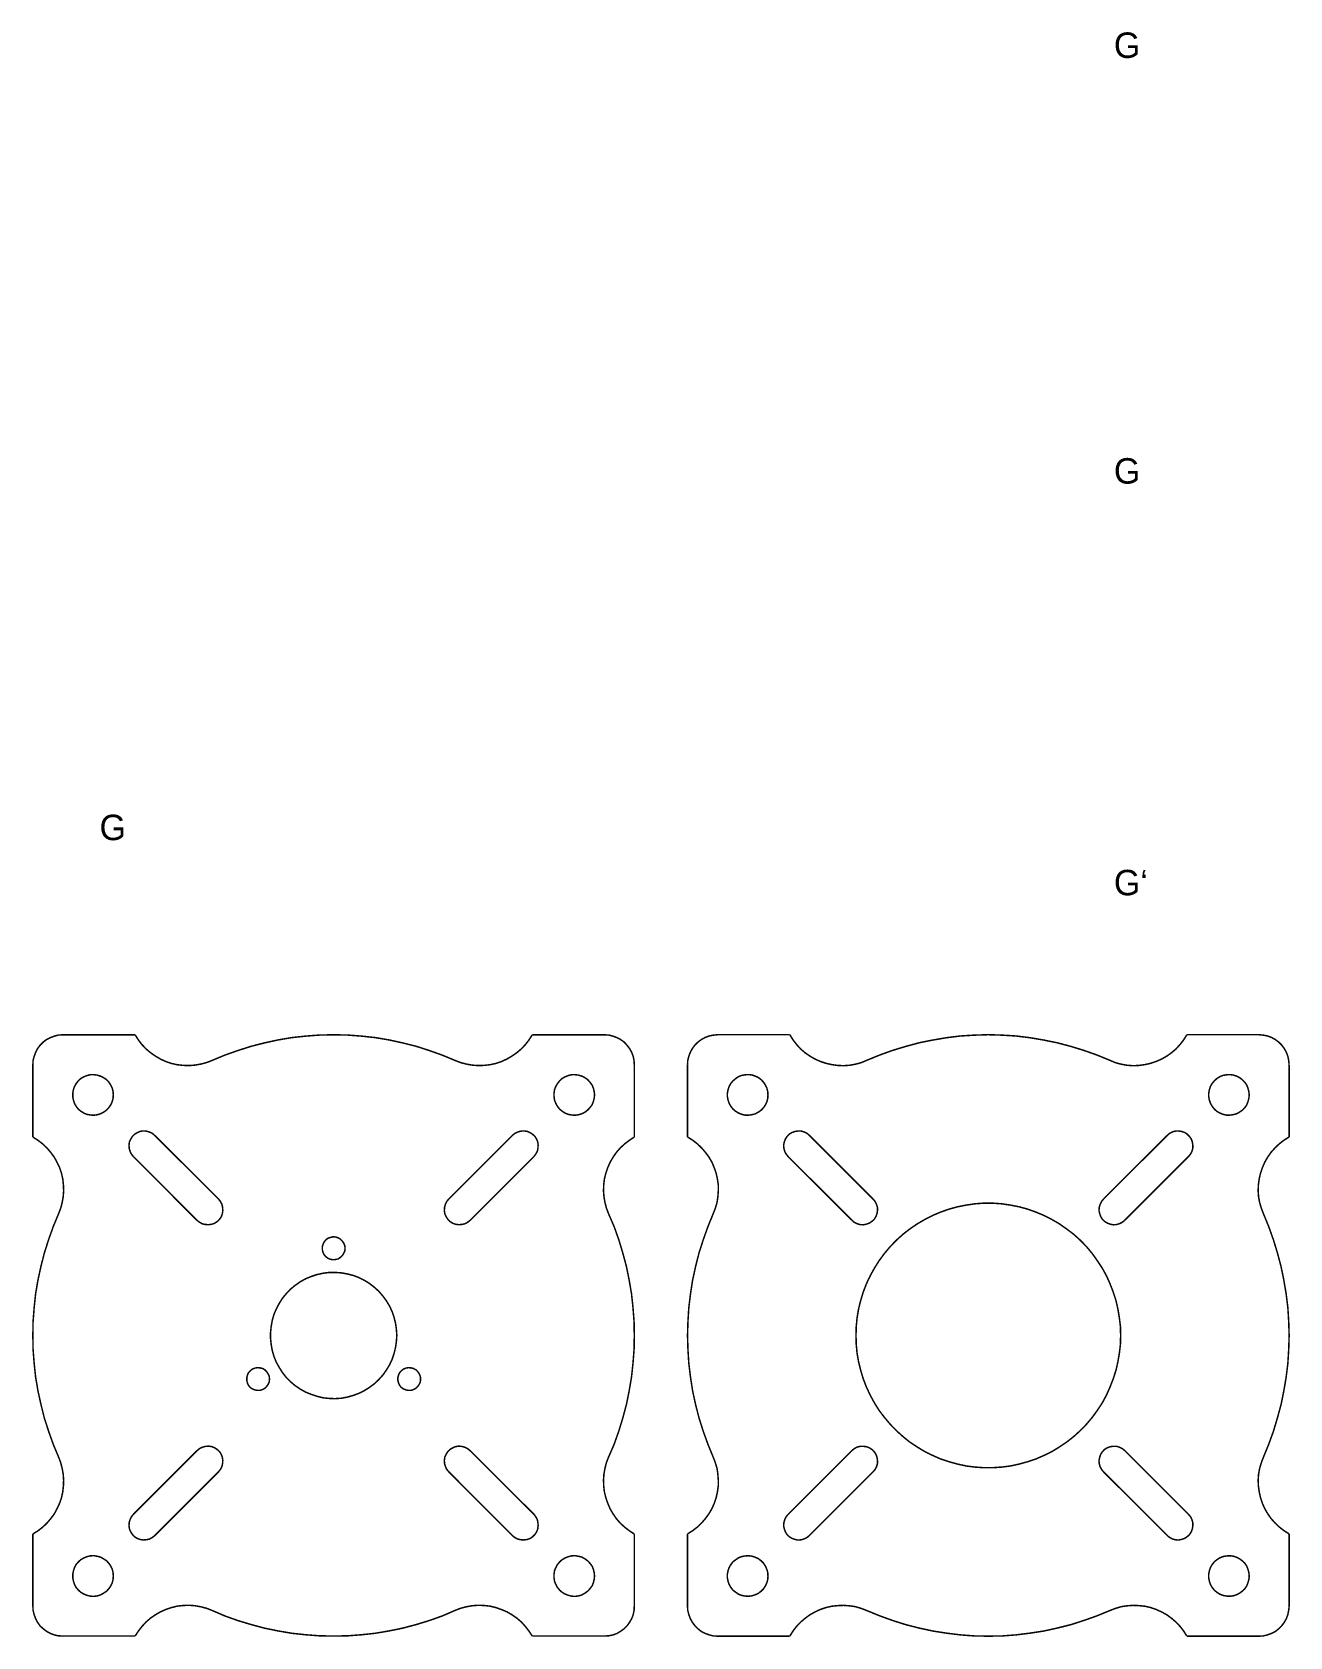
# Model space of a CAD drawing. Extents: x 0.1 to 17.8, y 0.2 to 8.7.
# Drawn here: x 11.66 to 17.83, y 0.3 to 8.18 of the extents above; entities that cross this region are included whole.
import ezdxf

# ---------------------------------------------------------------- set-up
doc = ezdxf.new("R2010")
doc.units = 0
doc.layers.get('0').update_dxf_attribs({"linetype": 'CONTINUOUS'})

msp = doc.modelspace()

# ---------------------------------------------------------------- linework, layer by layer
at = {"color": 0, "const_width": 0.007385}
for points in [[(11.6642, 3.1096), (11.6653, 3.13146), (11.6705, 3.15126), (11.6777, 3.171), (11.6871, 3.18978), (11.6996, 3.20649), (11.7152, 3.22211), (11.7319, 3.2346), (11.7507, 3.24392), (11.7705, 3.25125), (11.7903, 3.25646), (11.8121, 3.25749)], [(12.1663, 3.25754), (11.8121, 3.25754)], [(12.5433, 3.13146), (12.5163, 3.12104), (12.4882, 3.11376), (12.459, 3.10856), (12.4309, 3.1065), (12.4017, 3.10753), (12.3725, 3.11068), (12.3444, 3.11692), (12.3163, 3.12631), (12.2903, 3.13878), (12.2653, 3.15338), (12.2413, 3.17003), (12.2194, 3.18881), (12.1996, 3.20964), (12.1819, 3.23253), (12.1663, 3.25754)], [(12.5433, 3.13146), (12.6058, 3.1575), (12.6705, 3.18044), (12.7361, 3.20128), (12.8017, 3.21793), (12.8684, 3.23253), (12.9361, 3.24397), (13.0038, 3.25125), (13.0725, 3.25646), (13.1403, 3.25754), (13.209, 3.25646), (13.2767, 3.25125), (13.3444, 3.24397), (13.4121, 3.23253), (13.4788, 3.21793), (13.5455, 3.20128), (13.61, 3.18044), (13.6746, 3.1575), (13.7371, 3.13146)], [(14.1153, 3.25754), (14.0996, 3.23253), (14.0819, 3.20964), (14.0621, 3.18881), (14.0403, 3.17003), (14.0162, 3.15338), (13.9914, 3.13878), (13.9642, 3.12631), (13.9371, 3.11692), (13.9079, 3.11068), (13.8798, 3.10753), (13.8506, 3.1065), (13.8215, 3.10856), (13.7923, 3.11376), (13.7642, 3.12104), (13.7371, 3.13146)], [(14.4694, 3.25754), (14.1153, 3.25754)], [(14.4694, 3.25754), (14.4903, 3.25646), (14.5111, 3.25125), (14.5308, 3.24397), (14.5486, 3.2346), (14.5663, 3.22211), (14.5808, 3.20649), (14.5933, 3.18983), (14.6037, 3.17106), (14.6111, 3.15126), (14.6151, 3.13151), (14.6163, 3.1096)], [(14.8776, 3.11014), (14.8786, 3.13097), (14.8839, 3.15181), (14.8911, 3.17156), (14.9015, 3.19032), (14.914, 3.20697), (14.9286, 3.22157), (14.9453, 3.23406), (14.964, 3.24447), (14.9839, 3.25174), (15.0047, 3.25592), (15.0256, 3.25797)], [(15.3797, 3.25803), (15.0256, 3.25803)], [(15.7567, 3.132), (15.7297, 3.12056), (15.7015, 3.11322), (15.6733, 3.10801), (15.6442, 3.10596), (15.6151, 3.10699), (15.5858, 3.11117), (15.5578, 3.1174), (15.5296, 3.12679), (15.5036, 3.13824), (15.4786, 3.15283), (15.4546, 3.16949), (15.4328, 3.18826), (15.4129, 3.21018), (15.3953, 3.23307), (15.3797, 3.25803)], [(15.7567, 3.132), (15.8203, 3.15804), (15.8839, 3.18093), (15.9494, 3.20074), (16.0151, 3.21843), (16.0828, 3.23199), (16.1494, 3.24343), (16.2172, 3.25179), (16.286, 3.25597), (16.3536, 3.25803), (16.4224, 3.25597), (16.4901, 3.25179), (16.5578, 3.24343), (16.6256, 3.23199), (16.6922, 3.21843), (16.7589, 3.20074), (16.8235, 3.18093), (16.8881, 3.15804), (16.9515, 3.132)], [(17.3286, 3.25803), (17.3131, 3.23301), (17.2953, 3.21012), (17.2756, 3.18826), (17.2536, 3.16949), (17.2297, 3.15278), (17.2047, 3.13824), (17.1776, 3.12674), (17.1506, 3.1174), (17.1224, 3.11111), (17.0932, 3.10699), (17.064, 3.1059), (17.0349, 3.10801), (17.0067, 3.11322), (16.9786, 3.1205), (16.9515, 3.13194)], [(17.6828, 3.25803), (17.3286, 3.25803)], [(17.6828, 3.25803), (17.7036, 3.25597), (17.7244, 3.25179), (17.7443, 3.24451), (17.7631, 3.2341), (17.7797, 3.22157), (17.7943, 3.20703), (17.8068, 3.19032), (17.8172, 3.1716), (17.8244, 3.15181), (17.8286, 3.13097), (17.8307, 3.11014)], [(11.6642, 3.1096), (11.6642, 2.75543)], [(14.6163, 2.75543), (14.6163, 3.1096)], [(14.8776, 3.11014), (14.8776, 2.75597)], [(17.8307, 2.75597), (17.8307, 3.11014)], [(11.6642, 2.75543), (11.6892, 2.73981), (11.7121, 2.72211), (11.733, 2.70231), (11.7517, 2.68044), (11.7694, 2.65647), (11.7829, 2.63146), (11.7955, 2.60542), (11.8048, 2.57731), (11.8111, 2.54921), (11.8142, 2.52001), (11.8153, 2.49083), (11.8132, 2.46272), (11.808, 2.43354), (11.8007, 2.40543), (11.7903, 2.37836)], [(12.1579, 2.65961), (12.1475, 2.6721), (12.1413, 2.68565), (12.1371, 2.70019), (12.1361, 2.71582), (12.1381, 2.73144), (12.1444, 2.74501), (12.1527, 2.75857), (12.1631, 2.76899), (12.1767, 2.77729), (12.1913, 2.78358), (12.2058, 2.78564), (12.2215, 2.78461), (12.2361, 2.78043), (12.2496, 2.77419), (12.2621, 2.76378)], [(12.2621, 2.76378), (12.5757, 2.45128)], [(13.7059, 2.45128), (14.0183, 2.76378)], [(14.0183, 2.76378), (14.0308, 2.77419), (14.0444, 2.78043), (14.059, 2.78461), (14.0746, 2.78564), (14.0903, 2.78358), (14.1049, 2.77729), (14.1174, 2.76899), (14.1288, 2.75857), (14.1371, 2.74501), (14.1424, 2.73144), (14.1444, 2.71582), (14.1433, 2.70019), (14.1403, 2.68565), (14.1329, 2.6721), (14.1236, 2.65961)], [(14.4903, 2.37836), (14.4799, 2.40543), (14.4725, 2.43354), (14.4674, 2.46272), (14.4653, 2.49083), (14.4662, 2.52001), (14.4694, 2.54921), (14.4767, 2.57731), (14.4861, 2.60542), (14.4975, 2.63146), (14.5122, 2.65647), (14.5287, 2.68044), (14.5476, 2.70231), (14.5694, 2.72211), (14.5924, 2.73981), (14.6164, 2.75543)], [(14.8776, 2.75597), (14.9025, 2.74035), (14.9254, 2.7226), (14.9463, 2.70285), (14.965, 2.68093), (14.9828, 2.65701), (14.9974, 2.632), (15.0088, 2.60493), (15.0182, 2.57781), (15.0244, 2.54969), (15.0286, 2.52051), (15.0286, 2.49132), (15.0265, 2.46218), (15.0224, 2.43403), (15.014, 2.40593), (15.0036, 2.37885)], [(15.3712, 2.6601), (15.3619, 2.6716), (15.3547, 2.68511), (15.3506, 2.70074), (15.3494, 2.71533), (15.3526, 2.73096), (15.3578, 2.74556), (15.3661, 2.75803), (15.3765, 2.76947), (15.3901, 2.77783), (15.4047, 2.78304), (15.4193, 2.7851), (15.4349, 2.7851), (15.4494, 2.78097), (15.464, 2.77365), (15.4754, 2.76432)], [(15.4754, 2.76426), (15.789, 2.45074)], [(16.9193, 2.45074), (17.2328, 2.76426)], [(17.2328, 2.76426), (17.2443, 2.77365), (17.2578, 2.78093), (17.2735, 2.7851), (17.2881, 2.7851), (17.3036, 2.78299), (17.3182, 2.77778), (17.3307, 2.76947), (17.3422, 2.75797), (17.3506, 2.7455), (17.3557, 2.7309), (17.3578, 2.71528), (17.3578, 2.70074), (17.3536, 2.68511), (17.3464, 2.67156), (17.3371, 2.6601)], [(17.7046, 2.37885), (17.6942, 2.40597), (17.6858, 2.43408), (17.6807, 2.46218), (17.6786, 2.49137), (17.6797, 2.52056), (17.6837, 2.54969), (17.6901, 2.57785), (17.6994, 2.60493), (17.711, 2.63206), (17.7254, 2.65701), (17.7422, 2.68099), (17.7619, 2.70285), (17.7828, 2.72265), (17.8057, 2.74035), (17.8307, 2.75597)], [(12.4704, 2.34608), (12.1579, 2.65961)], [(14.1236, 2.65961), (13.81, 2.34603)], [(15.6849, 2.34657), (15.3712, 2.6601)], [(17.3369, 2.6601), (17.0235, 2.34657)], [(12.5757, 2.45128), (12.585, 2.43875), (12.5923, 2.42524), (12.5954, 2.41064), (12.5965, 2.39501), (12.5945, 2.37939), (12.5893, 2.36481), (12.5809, 2.35232), (12.5694, 2.34088), (12.5569, 2.33251), (12.5424, 2.32731), (12.5268, 2.32525), (12.5111, 2.32628), (12.4965, 2.32943), (12.483, 2.33669), (12.4705, 2.34608)], [(13.8101, 2.34608), (13.7976, 2.33669), (13.784, 2.32943), (13.7694, 2.32628), (13.7538, 2.32525), (13.7393, 2.32731), (13.7247, 2.33251), (13.7111, 2.34088), (13.7007, 2.35232), (13.6924, 2.36481), (13.6861, 2.37939), (13.684, 2.39501), (13.6851, 2.41064), (13.6892, 2.42524), (13.6955, 2.43875), (13.7059, 2.45128)], [(15.789, 2.45074), (15.7983, 2.43924), (15.8057, 2.42469), (15.8099, 2.4101), (15.8099, 2.39447), (15.8078, 2.37993), (15.8026, 2.36535), (15.7942, 2.35178), (15.7828, 2.34136), (15.7703, 2.33306), (15.7557, 2.32785), (15.7401, 2.32471), (15.7254, 2.32574), (15.7099, 2.32992), (15.6963, 2.33718), (15.6849, 2.34657)], [(17.0235, 2.34657), (17.0119, 2.33718), (16.9974, 2.32992), (16.9828, 2.32574), (16.9672, 2.32471), (16.9526, 2.32785), (16.9381, 2.33306), (16.9244, 2.34136), (16.914, 2.35178), (16.9057, 2.36535), (16.9006, 2.37993), (16.8974, 2.39447), (16.8985, 2.4101), (16.9026, 2.42469), (16.9099, 2.43924), (16.9193, 2.45074)], [(11.7903, 1.18462), (11.7642, 1.24712), (11.7413, 1.31169), (11.7204, 1.37625), (11.7038, 1.44293), (11.6892, 1.50956), (11.6777, 1.57725), (11.6705, 1.64497), (11.6653, 1.71267), (11.6642, 1.78147), (11.6653, 1.84918), (11.6705, 1.91792), (11.6777, 1.98562), (11.6892, 2.05333), (11.7038, 2.12001), (11.7204, 2.18565), (11.7413, 2.25125), (11.7642, 2.31586), (11.7903, 2.37836)], [(14.4903, 2.37836), (14.5174, 2.31586), (14.5403, 2.25125), (14.56, 2.18565), (14.5778, 2.12001), (14.5912, 2.05333), (14.6028, 1.98562), (14.61, 1.91792), (14.6153, 1.84918), (14.6164, 1.78147), (14.6153, 1.71267), (14.61, 1.64497), (14.6028, 1.57725), (14.5912, 1.50956), (14.5778, 1.44293), (14.56, 1.37625), (14.5403, 1.31169), (14.5174, 1.24712), (14.4903, 1.18462)], [(15.0036, 1.18408), (14.9776, 1.24761), (14.9547, 1.3112), (14.9339, 1.37684), (14.9172, 1.44243), (14.9026, 1.50911), (14.8922, 1.57682), (14.8839, 1.64453), (14.8797, 1.71326), (14.8776, 1.78097), (14.8797, 1.84978), (14.8839, 1.91749), (14.8922, 1.98519), (14.9026, 2.0529), (14.9172, 2.11951), (14.9339, 2.18619), (14.9547, 2.25076), (14.9776, 2.31532), (15.0036, 2.3789)], [(17.7046, 2.37885), (17.7307, 2.31532), (17.7536, 2.25076), (17.7733, 2.18614), (17.7911, 2.11951), (17.8046, 2.05285), (17.8161, 1.98514), (17.8244, 1.91743), (17.8286, 1.84972), (17.8307, 1.78097), (17.8286, 1.71326), (17.8244, 1.64447), (17.8161, 1.57676), (17.8046, 1.50906), (17.7911, 1.44243), (17.7733, 1.37679), (17.7536, 1.31114), (17.7307, 1.24761), (17.7046, 1.18403)], [(11.7903, 1.18462), (11.8007, 1.1575), (11.8079, 1.12939), (11.8132, 1.10021), (11.8152, 1.07107), (11.8142, 1.04188), (11.811, 1.01378), (11.8048, 0.984592), (11.7954, 0.957465), (11.7829, 0.930393), (11.7694, 0.905382), (11.7517, 0.881456), (11.7329, 0.859538), (11.7121, 0.839789), (11.6892, 0.822049), (11.6642, 0.806424)], [(12.1579, 0.903375), (12.4704, 1.21587)], [(12.4704, 1.21587), (12.483, 1.22629), (12.4965, 1.23253), (12.5111, 1.23671), (12.5267, 1.23774), (12.5423, 1.23568), (12.5569, 1.22944), (12.5694, 1.22108), (12.5808, 1.21067), (12.5892, 1.1971), (12.5944, 1.18354), (12.5965, 1.16791), (12.5954, 1.15229), (12.5923, 1.13775), (12.585, 1.12419), (12.5756, 1.11171)], [(13.7059, 1.11171), (13.6955, 1.12419), (13.6892, 1.13775), (13.6851, 1.15229), (13.684, 1.16791), (13.6861, 1.18354), (13.6923, 1.1971), (13.7007, 1.21067), (13.7111, 1.22108), (13.7247, 1.22938), (13.7392, 1.23568), (13.7538, 1.23774), (13.7694, 1.23671), (13.784, 1.23253), (13.7975, 1.22629), (13.81, 1.21587)], [(13.8101, 1.21587), (14.1236, 0.903375)], [(14.6163, 0.806478), (14.5924, 0.822103), (14.5694, 0.839789), (14.5475, 0.859592), (14.5287, 0.881456), (14.5121, 0.905436), (14.4975, 0.930447), (14.4861, 0.957519), (14.4767, 0.984592), (14.4694, 1.01378), (14.4662, 1.04188), (14.4653, 1.07107), (14.4672, 1.10026), (14.4725, 1.12945), (14.4797, 1.15755), (14.4901, 1.18462)], [(15.0036, 1.18408), (15.014, 1.15701), (15.0224, 1.12885), (15.0265, 1.10075), (15.0286, 1.07156), (15.0286, 1.04243), (15.0244, 1.01324), (15.0182, 0.985135), (15.0089, 0.956976), (14.9974, 0.930935), (14.9828, 0.905979), (14.9651, 0.881999), (14.9464, 0.860135), (14.9256, 0.840332), (14.9026, 0.822646), (14.8776, 0.807021)], [(15.3712, 0.902832), (15.6849, 1.21636)], [(15.6849, 1.21636), (15.6964, 1.22569), (15.7099, 1.23302), (15.7256, 1.23714), (15.7401, 1.23714), (15.7557, 1.23508), (15.7703, 1.22987), (15.7828, 1.22152), (15.7943, 1.21007), (15.8026, 1.19754), (15.8078, 1.183), (15.8099, 1.16737), (15.8099, 1.15278), (15.8057, 1.13715), (15.7985, 1.12364), (15.789, 1.11214)], [(16.9193, 1.1122), (16.9099, 1.12364), (16.9026, 1.13721), (16.8985, 1.15283), (16.8974, 1.16743), (16.9006, 1.18305), (16.9057, 1.19759), (16.914, 1.21007), (16.9244, 1.22157), (16.9381, 1.22993), (16.9526, 1.23513), (16.9672, 1.2372), (16.9828, 1.2372), (16.9974, 1.23302), (17.0119, 1.22575), (17.0235, 1.21636)], [(17.0235, 1.21636), (17.3369, 0.902778)], [(17.8307, 0.807021), (17.8057, 0.822646), (17.7828, 0.840332), (17.7619, 0.860135), (17.7422, 0.881999), (17.7256, 0.905979), (17.711, 0.930935), (17.6994, 0.956976), (17.6901, 0.985135), (17.6839, 1.01324), (17.6797, 1.04243), (17.6786, 1.07156), (17.6807, 1.10075), (17.686, 1.12885), (17.6943, 1.15701), (17.7047, 1.18408)], [(12.5757, 1.11171), (12.2621, 0.798122)], [(14.0183, 0.798122), (13.7059, 1.11171)], [(15.789, 1.1122), (15.4754, 0.798611)], [(17.2328, 0.798665), (16.9193, 1.1122)], [(12.2621, 0.798122), (12.2496, 0.788792), (12.2361, 0.781467), (12.2215, 0.778375), (12.2059, 0.777289), (12.1913, 0.779406), (12.1768, 0.784614), (12.1632, 0.792914), (12.1528, 0.804417), (12.1444, 0.816894), (12.1382, 0.831489), (12.1361, 0.847114), (12.1372, 0.862739), (12.1413, 0.877279), (12.1476, 0.890842), (12.158, 0.903321)], [(14.1236, 0.903375), (14.1329, 0.890842), (14.1403, 0.877333), (14.1433, 0.862739), (14.1444, 0.847114), (14.1424, 0.831489), (14.1371, 0.816949), (14.1288, 0.804417), (14.1174, 0.792969), (14.1049, 0.784614), (14.0903, 0.779406), (14.0746, 0.777344), (14.059, 0.778375), (14.0444, 0.781521), (14.0308, 0.788792), (14.0183, 0.798178)], [(15.4754, 0.798665), (15.464, 0.789279), (15.4494, 0.78201), (15.4349, 0.777886), (15.4193, 0.776801), (15.4047, 0.779947), (15.3901, 0.785156), (15.3765, 0.793511), (15.3661, 0.803928), (15.3578, 0.817437), (15.3526, 0.832031), (15.3494, 0.846571), (15.3506, 0.862196), (15.3547, 0.87679), (15.3619, 0.891385), (15.3712, 0.902832)], [(17.3369, 0.902832), (17.3464, 0.891385), (17.3536, 0.87679), (17.3578, 0.862196), (17.3578, 0.846571), (17.3557, 0.832031), (17.3504, 0.817437), (17.3421, 0.803928), (17.3307, 0.793511), (17.3182, 0.785156), (17.3036, 0.779947), (17.2879, 0.776801), (17.2735, 0.777886), (17.2578, 0.78201), (17.2443, 0.789279), (17.2328, 0.798665)], [(11.6642, 0.806478), (11.6642, 0.452311)], [(14.6163, 0.452311), (14.6163, 0.806478)], [(14.8776, 0.807021), (14.8776, 0.452854)], [(17.8307, 0.452854), (17.8307, 0.807021)], [(11.8121, 0.305447), (11.7903, 0.306478), (11.7705, 0.310656), (11.7507, 0.317925), (11.7319, 0.328342), (11.7152, 0.340821), (11.6996, 0.355414), (11.6871, 0.373101), (11.6777, 0.390787), (11.6705, 0.41059), (11.6653, 0.431424), (11.6642, 0.452257)], [(12.1663, 0.305447), (12.1819, 0.329372), (12.1996, 0.352322), (12.2194, 0.374186), (12.2413, 0.392958), (12.2653, 0.409614), (12.2903, 0.424208), (12.3163, 0.435656), (12.3444, 0.445042), (12.3725, 0.452311), (12.4017, 0.455458), (12.4309, 0.456489), (12.459, 0.454428), (12.4882, 0.449219), (12.5163, 0.441949), (12.5433, 0.431532)], [(13.7371, 0.431478), (13.6746, 0.404406), (13.6101, 0.381456), (13.5455, 0.361708), (13.4788, 0.344021), (13.4122, 0.330458), (13.3445, 0.318956), (13.2768, 0.311686), (13.209, 0.306478), (13.1403, 0.305447), (13.0726, 0.306478), (13.0038, 0.311686), (12.9361, 0.318956), (12.8684, 0.330458), (12.8018, 0.344021), (12.7361, 0.361708), (12.6705, 0.381456), (12.6059, 0.404406), (12.5434, 0.431478)], [(13.7371, 0.431478), (13.7642, 0.441894), (13.7923, 0.449164), (13.8215, 0.454372), (13.8507, 0.456489), (13.8799, 0.455404), (13.9081, 0.452257), (13.9372, 0.444988), (13.9643, 0.435656), (13.9914, 0.424154), (14.0164, 0.409614), (14.0403, 0.392904), (14.0622, 0.374132), (14.0819, 0.352268), (14.0997, 0.329372), (14.1153, 0.305393)], [(14.6163, 0.452311), (14.6153, 0.431478), (14.6111, 0.410644), (14.6037, 0.390842), (14.5933, 0.373156), (14.5808, 0.355469), (14.5663, 0.340875), (14.5486, 0.328396), (14.531, 0.317979), (14.5111, 0.31071), (14.4903, 0.306532), (14.4694, 0.305501)], [(15.0256, 0.304904), (15.0047, 0.305935), (14.9839, 0.311143), (14.964, 0.318468), (14.9453, 0.3278), (14.9286, 0.341363), (14.914, 0.355903), (14.9015, 0.372613), (14.8911, 0.391385), (14.8839, 0.411133), (14.8786, 0.431967), (14.8776, 0.4528)], [(15.3797, 0.304904), (15.3953, 0.329861), (15.4129, 0.35281), (15.4328, 0.373643), (15.4546, 0.392361), (15.4786, 0.410101), (15.5036, 0.423611), (15.5296, 0.436143), (15.5578, 0.445475), (15.5858, 0.451768), (15.6151, 0.454861), (15.6442, 0.455946), (15.6733, 0.453885), (15.7015, 0.449707), (15.7297, 0.441351), (15.7567, 0.430935)], [(16.9515, 0.430935), (16.8881, 0.404893), (16.8235, 0.381999), (16.7589, 0.361165), (16.6922, 0.34451), (16.6256, 0.329915), (16.5578, 0.319499), (16.4901, 0.311143), (16.4224, 0.305935), (16.3536, 0.304904), (16.286, 0.305935), (16.2172, 0.311143), (16.1494, 0.319499), (16.0828, 0.329915), (16.0151, 0.34451), (15.9494, 0.361165), (15.8839, 0.381999), (15.8203, 0.404893), (15.7567, 0.430935)], [(16.9515, 0.430935), (16.9786, 0.441351), (17.0068, 0.449707), (17.0349, 0.453885), (17.064, 0.455946), (17.0932, 0.454861), (17.1224, 0.451768), (17.1506, 0.445475), (17.1776, 0.436143), (17.2047, 0.423611), (17.2297, 0.410101), (17.2538, 0.392361), (17.2756, 0.373643), (17.2954, 0.35281), (17.3131, 0.329861), (17.3286, 0.304904)], [(17.8307, 0.452854), (17.8286, 0.432021), (17.8244, 0.411187), (17.8172, 0.391385), (17.8068, 0.372613), (17.7943, 0.355957), (17.7797, 0.341363), (17.7631, 0.327854), (17.7443, 0.318468), (17.7244, 0.311197), (17.7036, 0.305989), (17.6828, 0.304904)], [(11.8121, 0.305447), (12.1663, 0.305447)], [(14.1153, 0.305447), (14.4694, 0.305447)], [(15.0256, 0.304904), (15.3797, 0.304904)], [(17.3286, 0.304904), (17.6828, 0.304904)]]:
    msp.add_lwpolyline(points, dxfattribs=at)
for points in [[(12.059, 2.96272), (12.0579, 2.94607), (12.0538, 2.92936), (12.0465, 2.91374), (12.0371, 2.90017), (12.0257, 2.88769), (12.0111, 2.87728), (11.9965, 2.87001), (11.9798, 2.86481), (11.9632, 2.86274), (11.9465, 2.86376), (11.9298, 2.86692), (11.9142, 2.87315), (11.8996, 2.88254), (11.8871, 2.89296), (11.8767, 2.90647), (11.8684, 2.92106), (11.8632, 2.93772), (11.86, 2.95443), (11.86, 2.97108), (11.8632, 2.98779), (11.8684, 3.00342), (11.8767, 3.01796), (11.8871, 3.03153), (11.8996, 3.04297), (11.9142, 3.05132), (11.9298, 3.05761), (11.9465, 3.06174), (11.9632, 3.06174), (11.9798, 3.05968), (11.9965, 3.05447), (12.0111, 3.04719), (12.0257, 3.03782), (12.0371, 3.02533), (12.0465, 3.01074), (12.0538, 2.99621), (12.0579, 2.97949), (12.059, 2.96272)], [(14.4215, 2.96272), (14.4194, 2.94607), (14.4153, 2.92936), (14.409, 2.91374), (14.3986, 2.90017), (14.3871, 2.88769), (14.3736, 2.87728), (14.359, 2.87001), (14.3424, 2.86481), (14.3257, 2.86274), (14.309, 2.86376), (14.2924, 2.86692), (14.2767, 2.87315), (14.2621, 2.88254), (14.2496, 2.89296), (14.2392, 2.90647), (14.2308, 2.92106), (14.2246, 2.93772), (14.2225, 2.95443), (14.2225, 2.97108), (14.2246, 2.98779), (14.2308, 3.00342), (14.2392, 3.01796), (14.2496, 3.03153), (14.2621, 3.04297), (14.2767, 3.05132), (14.2924, 3.05761), (14.309, 3.06174), (14.3257, 3.06174), (14.3424, 3.05968), (14.359, 3.05447), (14.3736, 3.04719), (14.3871, 3.03782), (14.3986, 3.02533), (14.409, 3.01074), (14.4153, 2.99621), (14.4194, 2.97949), (14.4215, 2.96272)], [(15.2724, 2.96218), (15.2714, 2.94553), (15.2671, 2.92882), (15.2599, 2.91319), (15.2506, 2.89968), (15.239, 2.88715), (15.2254, 2.87782), (15.2099, 2.86947), (15.1942, 2.86535), (15.1776, 2.86322), (15.1599, 2.86322), (15.1432, 2.8674), (15.1275, 2.87364), (15.114, 2.882), (15.1004, 2.89344), (15.09, 2.90701), (15.0817, 2.9216), (15.0765, 2.93722), (15.0733, 2.95389), (15.0733, 2.9706), (15.0765, 2.98725), (15.0817, 3.0039), (15.09, 3.0185), (15.1004, 3.03097), (15.114, 3.04249), (15.1275, 3.05181), (15.1432, 3.05811), (15.1599, 3.06119), (15.1776, 3.06228), (15.1942, 3.06022), (15.2099, 3.05501), (15.2254, 3.04769), (15.239, 3.03728), (15.2506, 3.02479), (15.2599, 3.01124), (15.2671, 2.99561), (15.2714, 2.97894), (15.2724, 2.96218)], [(17.6349, 2.96218), (17.6328, 2.94553), (17.6286, 2.92882), (17.6224, 2.91319), (17.6131, 2.89968), (17.6006, 2.88715), (17.5869, 2.87782), (17.5724, 2.86947), (17.5557, 2.86535), (17.539, 2.86322), (17.5224, 2.86322), (17.5057, 2.8674), (17.4901, 2.87364), (17.4754, 2.882), (17.4631, 2.89344), (17.4526, 2.90701), (17.4442, 2.9216), (17.439, 2.93722), (17.436, 2.95389), (17.436, 2.9706), (17.439, 2.98725), (17.4442, 3.0039), (17.4526, 3.0185), (17.4631, 3.03097), (17.4754, 3.04249), (17.4901, 3.05181), (17.5057, 3.05811), (17.5224, 3.06119), (17.539, 3.06228), (17.5557, 3.06022), (17.5724, 3.05501), (17.5869, 3.04769), (17.6006, 3.03728), (17.6131, 3.02479), (17.6224, 3.01124), (17.6286, 2.99561), (17.6328, 2.97894), (17.6349, 2.96218)], [(17.0036, 1.78097), (17.0026, 1.73822), (16.9974, 1.6945), (16.9901, 1.65181), (16.9807, 1.61014), (16.9672, 1.56847), (16.9515, 1.52783), (16.9339, 1.48822), (16.9131, 1.44971), (16.889, 1.41325), (16.864, 1.37885), (16.836, 1.34554), (16.8058, 1.31429), (16.7735, 1.2851), (16.739, 1.25803), (16.7036, 1.23405), (16.6661, 1.21115), (16.6276, 1.19238), (16.5871, 1.1747), (16.5464, 1.16113), (16.5047, 1.14968), (16.4621, 1.1403), (16.4193, 1.13509), (16.3756, 1.13194), (16.3318, 1.13194), (16.289, 1.13509), (16.2464, 1.1403), (16.2036, 1.14968), (16.1619, 1.16113), (16.1203, 1.1747), (16.0807, 1.19238), (16.0422, 1.21115), (16.0047, 1.23405), (15.9682, 1.25803), (15.9349, 1.2851), (15.9025, 1.31429), (15.8724, 1.34554), (15.8443, 1.37885), (15.8182, 1.41325), (15.7953, 1.44971), (15.7744, 1.48822), (15.7557, 1.52783), (15.7401, 1.56847), (15.7276, 1.61014), (15.7172, 1.65181), (15.7099, 1.6945), (15.7057, 1.73822), (15.7047, 1.78097), (15.7057, 1.82471), (15.7099, 1.8674), (15.7172, 1.91118), (15.7276, 1.95285), (15.7401, 1.99451), (15.7557, 2.0351), (15.7744, 2.07471), (15.7953, 2.11219), (15.8182, 2.14865), (15.8443, 2.18408), (15.8724, 2.21739), (15.9025, 2.24864), (15.9349, 2.27783), (15.9682, 2.30387), (16.0047, 2.32889), (16.0422, 2.35075), (16.0807, 2.37056), (16.1203, 2.38721), (16.1619, 2.40181), (16.2036, 2.41325), (16.2464, 2.4216), (16.289, 2.42785), (16.3318, 2.43099), (16.3756, 2.43099), (16.4193, 2.42785), (16.4621, 2.4216), (16.5047, 2.41325), (16.5464, 2.40181), (16.5871, 2.38721), (16.6276, 2.37056), (16.6661, 2.35075), (16.7036, 2.32889), (16.739, 2.30387), (16.7735, 2.27783), (16.8058, 2.24864), (16.836, 2.21739), (16.864, 2.18408), (16.889, 2.14865), (16.9131, 2.11219), (16.9339, 2.07471), (16.9515, 2.0351), (16.9672, 1.99451), (16.9807, 1.95285), (16.9901, 1.91118), (16.9974, 1.8674), (17.0026, 1.82471), (17.0036, 1.78097)], [(13.1965, 2.20958), (13.1954, 2.19607), (13.1902, 2.18457), (13.1829, 2.17312), (13.1736, 2.16476), (13.1631, 2.1575), (13.1507, 2.15435), (13.1371, 2.15326), (13.1246, 2.15539), (13.1121, 2.16058), (13.1017, 2.16889), (13.0934, 2.17828), (13.0882, 2.18972), (13.085, 2.20329), (13.085, 2.21576), (13.0882, 2.22831), (13.0934, 2.23975), (13.1017, 2.25017), (13.1121, 2.25851), (13.1246, 2.26264), (13.1371, 2.26579), (13.1507, 2.26475), (13.1631, 2.26058), (13.1736, 2.25433), (13.1829, 2.24496), (13.1902, 2.23454), (13.1954, 2.22206), (13.1965, 2.20958)], [(13.4507, 1.78147), (13.4486, 1.75125), (13.4444, 1.72211), (13.4372, 1.69293), (13.4278, 1.66482), (13.4153, 1.63769), (13.3997, 1.61165), (13.382, 1.58669), (13.3622, 1.56478), (13.3403, 1.54394), (13.3163, 1.52626), (13.2913, 1.51064), (13.2643, 1.49707), (13.2362, 1.48665), (13.207, 1.47831), (13.1778, 1.47308), (13.1476, 1.47103), (13.1184, 1.47211), (13.0882, 1.47521), (13.0591, 1.48253), (13.0309, 1.49186), (13.0028, 1.50336), (12.9768, 1.5179), (12.9518, 1.53461), (12.9289, 1.55436), (12.908, 1.57519), (12.8893, 1.59918), (12.8736, 1.62414), (12.8591, 1.65017), (12.8476, 1.67833), (12.8393, 1.70747), (12.8341, 1.73665), (12.8309, 1.76585), (12.8309, 1.796), (12.8341, 1.82622), (12.8393, 1.85542), (12.8476, 1.88456), (12.8591, 1.91168), (12.8736, 1.93875), (12.8893, 1.96376), (12.908, 1.98665), (12.9289, 2.00857), (12.9518, 2.02729), (12.9768, 2.04503), (13.0028, 2.05957), (13.0309, 2.07107), (13.0591, 2.0804), (13.0882, 2.08669), (13.1184, 2.09082), (13.1476, 2.09082), (13.1778, 2.08876), (13.207, 2.08356), (13.2362, 2.07628), (13.2643, 2.06586), (13.2913, 2.05231), (13.3163, 2.03668), (13.3403, 2.0179), (13.3622, 1.99815), (13.382, 1.97521), (13.3997, 1.95128), (13.4153, 1.92524), (13.4278, 1.89811), (13.4372, 1.87001), (13.4444, 1.84082), (13.4486, 1.81164), (13.4507, 1.78147)], [(12.8257, 1.56689), (12.8246, 1.55442), (12.8194, 1.54189), (12.8121, 1.53147), (12.8028, 1.52214), (12.7924, 1.51585), (12.7798, 1.51172), (12.7663, 1.51172), (12.7538, 1.51378), (12.7413, 1.51899), (12.7309, 1.52626), (12.7225, 1.53668), (12.7173, 1.54818), (12.7143, 1.56065), (12.7143, 1.57422), (12.7173, 1.58669), (12.7225, 1.59819), (12.7309, 1.60753), (12.7413, 1.61589), (12.7538, 1.6211), (12.7663, 1.62315), (12.7798, 1.62213), (12.7924, 1.61897), (12.8028, 1.61274), (12.8121, 1.60335), (12.8194, 1.5919), (12.8246, 1.5804), (12.8257, 1.56689)], [(13.5673, 1.56689), (13.5663, 1.55442), (13.5611, 1.54189), (13.5538, 1.53147), (13.5444, 1.52214), (13.5329, 1.51585), (13.5205, 1.51172), (13.508, 1.51172), (13.4955, 1.51378), (13.483, 1.51899), (13.4725, 1.52626), (13.4643, 1.53668), (13.459, 1.54818), (13.4559, 1.56065), (13.4559, 1.57422), (13.459, 1.58669), (13.4643, 1.59819), (13.4725, 1.60753), (13.483, 1.61589), (13.4955, 1.6211), (13.508, 1.62315), (13.5205, 1.62213), (13.5329, 1.61897), (13.5444, 1.61274), (13.5538, 1.60335), (13.5611, 1.5919), (13.5663, 1.5804), (13.5673, 1.56689)], [(12.059, 0.600206), (12.0579, 0.58355), (12.0538, 0.56684), (12.0465, 0.551215), (12.0371, 0.537706), (12.0257, 0.525174), (12.0111, 0.515842), (11.9965, 0.507488), (11.9798, 0.502279), (11.9632, 0.500217), (11.9465, 0.501247), (11.9298, 0.505425), (11.9142, 0.511664), (11.8996, 0.520019), (11.8871, 0.531467), (11.8767, 0.544), (11.8684, 0.559625), (11.8632, 0.57525), (11.86, 0.591906), (11.86, 0.608615), (11.8632, 0.625271), (11.8684, 0.640896), (11.8767, 0.656521), (11.8871, 0.669), (11.8996, 0.680501), (11.9142, 0.688803), (11.9298, 0.695096), (11.9465, 0.699219), (11.9632, 0.700304), (11.9798, 0.697157), (11.9965, 0.693033), (12.0111, 0.684679), (12.0257, 0.675347), (12.0371, 0.662815), (12.0465, 0.649306), (12.0538, 0.633681), (12.0579, 0.616971), (12.059, 0.600206)], [(14.4215, 0.600206), (14.4194, 0.58355), (14.4153, 0.56684), (14.409, 0.551215), (14.3986, 0.537706), (14.3871, 0.525174), (14.3736, 0.515842), (14.359, 0.507488), (14.3424, 0.502279), (14.3257, 0.500217), (14.309, 0.501247), (14.2924, 0.505425), (14.2767, 0.511664), (14.2621, 0.520019), (14.2496, 0.531467), (14.2392, 0.544), (14.2308, 0.559625), (14.2246, 0.57525), (14.2225, 0.591906), (14.2225, 0.608615), (14.2246, 0.625271), (14.2308, 0.640896), (14.2392, 0.656521), (14.2496, 0.669), (14.2621, 0.680501), (14.2767, 0.688803), (14.2924, 0.695096), (14.309, 0.699219), (14.3257, 0.700304), (14.3424, 0.697157), (14.359, 0.693033), (14.3736, 0.684679), (14.3871, 0.675347), (14.3986, 0.662815), (14.409, 0.649306), (14.4153, 0.633681), (14.4194, 0.616971), (14.4215, 0.600206)], [(15.2724, 0.599718), (15.2714, 0.583008), (15.2671, 0.567383), (15.2599, 0.551758), (15.2506, 0.537218), (15.239, 0.525717), (15.2254, 0.5153), (15.2099, 0.508029), (15.1942, 0.502821), (15.1776, 0.50076), (15.1599, 0.50179), (15.1432, 0.504937), (15.1275, 0.511176), (15.114, 0.520562), (15.1004, 0.530979), (15.09, 0.544487), (15.0817, 0.559082), (15.0765, 0.574707), (15.0733, 0.591362), (15.0733, 0.609104), (15.0765, 0.62576), (15.0817, 0.641385), (15.09, 0.655979), (15.1004, 0.669487), (15.114, 0.679904), (15.1275, 0.68929), (15.1432, 0.695529), (15.1599, 0.698676), (15.1776, 0.699761), (15.1942, 0.697646), (15.2099, 0.692437), (15.2254, 0.685167), (15.239, 0.67475), (15.2506, 0.663303), (15.2599, 0.648708), (15.2671, 0.633083), (15.2714, 0.617458), (15.2724, 0.599718)], [(17.6349, 0.599718), (17.6328, 0.583008), (17.6286, 0.567383), (17.6224, 0.551758), (17.6131, 0.537218), (17.6006, 0.525717), (17.5869, 0.5153), (17.5724, 0.508029), (17.5557, 0.502821), (17.539, 0.50076), (17.5224, 0.50179), (17.5057, 0.504937), (17.4901, 0.511176), (17.4754, 0.520562), (17.4631, 0.530979), (17.4526, 0.544487), (17.4442, 0.559082), (17.439, 0.574707), (17.436, 0.591362), (17.436, 0.609104), (17.439, 0.62576), (17.4442, 0.641385), (17.4526, 0.655979), (17.4631, 0.669487), (17.4754, 0.679904), (17.4901, 0.68929), (17.5057, 0.695529), (17.5224, 0.698676), (17.539, 0.699761), (17.5557, 0.697646), (17.5724, 0.692437), (17.5869, 0.685167), (17.6006, 0.67475), (17.6131, 0.663303), (17.6224, 0.648708), (17.6286, 0.633083), (17.6328, 0.617458), (17.6349, 0.599718)]]:
    msp.add_lwpolyline(points, close=True, dxfattribs=at)

# ---------------------------------------------------------------- texts
at = {"color": 0}
for s, p in [('G', (16.9704, 8.05415)), ('G', (16.9704, 5.9639)), ('G', (11.9914, 4.21332)), ('G‘', (16.9704, 3.94249))]:
    msp.add_text(s, height=0.125, dxfattribs=at).set_placement(p)

doc.saveas('drawing.dxf')
